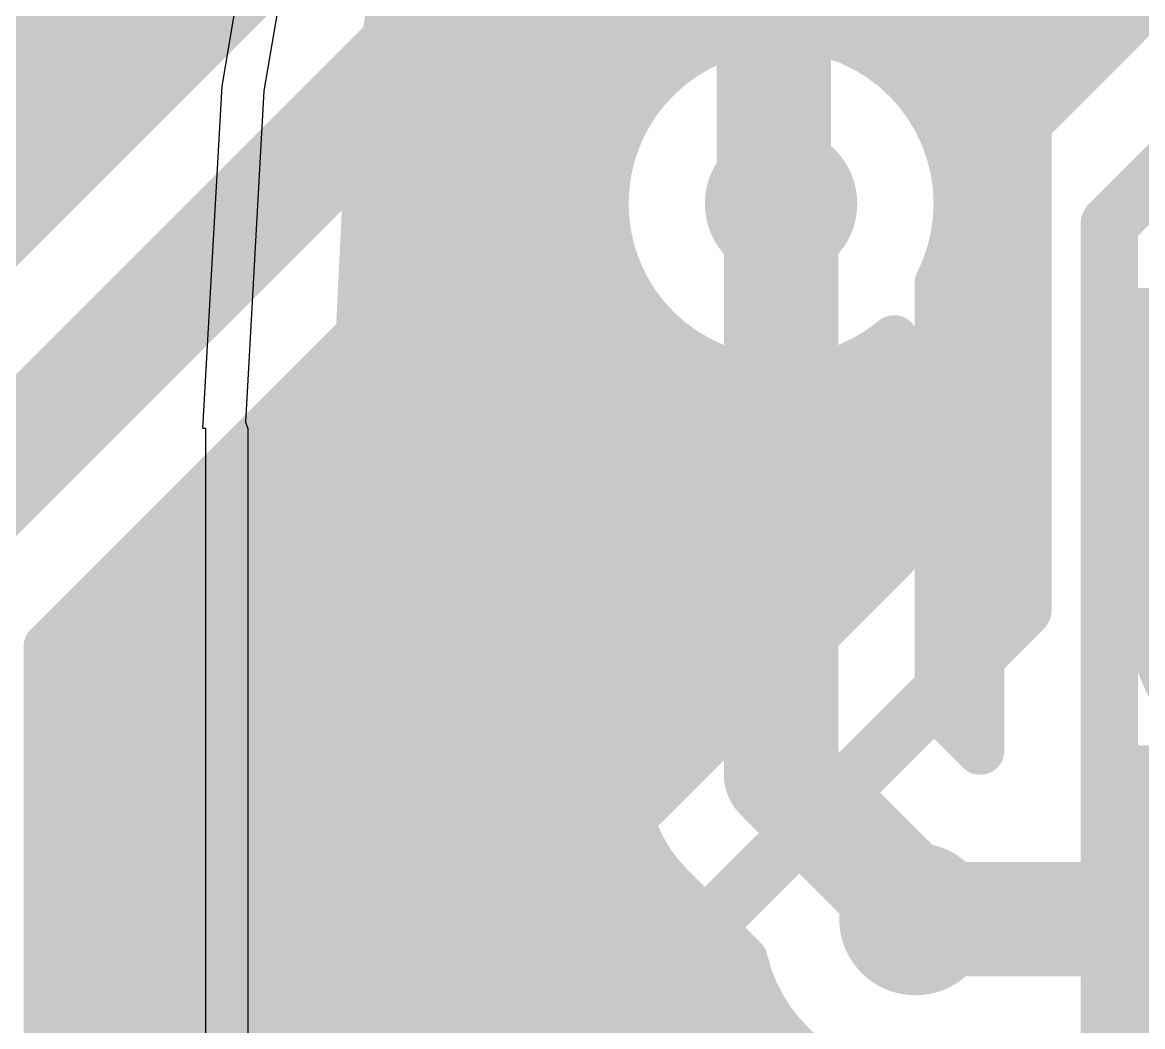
# Model space of a CAD drawing. Header units: inches. Extents: x 0 to 215, y 0 to 215.
# Drawn here: x 0.1147 to 0.2303, y 0.703 to 0.8067 of the extents above; entities that cross this region are included whole.
import ezdxf

# ---------------------------------------------------------------- set-up
doc = ezdxf.new("R2010")
doc.units = ezdxf.units.IN
doc.header["$MEASUREMENT"] = 0
for name, color, linetype in [('BottomLayer', 5, 'Continuous'), ('BottomOverlay', 54, 'Continuous'), ('BottomSolder', 6, 'Continuous'), ('TopLayer', 1, 'Continuous'), ('TopPaste', 8, 'Continuous'), ('TopSolder', 216, 'Continuous'), ('ViaHoleLayer', 16, 'Continuous')]:
    doc.layers.add(name, color=color, linetype=linetype)

# ---------------------------------------------------------------- blocks, each defined once
blk = doc.blocks.new('T___P_____1')
at = {"layer": 'TopLayer'}
h = blk.add_hatch(color=1, dxfattribs=at)
edge = h.paths.add_edge_path()
edge.add_arc((0, 0), 0.01969, 0, 360)
at = {"layer": 'TopPaste'}
h = blk.add_hatch(color=8, dxfattribs=at)
edge = h.paths.add_edge_path()
edge.add_arc((0, 0), 0.01969, 0, 360)
at = {"layer": 'TopSolder'}
h = blk.add_hatch(color=216, dxfattribs=at)
edge = h.paths.add_edge_path()
edge.add_arc((0, 0), 0.02369, 0, 360)
blk = doc.blocks.new('BF82192__10')
at = {"layer": 'BottomSolder'}
for points in [[(-0.1771, 0.05505), (-0.2166, 0.05505), (-0.2166, 0.08668), (-0.1771, 0.08668)], [(-0.1771, 0.00781), (-0.2166, 0.00781), (-0.2166, 0.03943), (-0.1771, 0.03943)]]:
    blk.add_hatch(color=6, dxfattribs=at).paths.add_polyline_path(points)
at = {"layer": 'BottomOverlay'}
for points in [[(-0.2949, 0.07112, 0.01, 0.01, -1), (0.29565, 0.07112, 0.01, 0.01, 0)], [(-0.2949, 0.07112, 0.01, 0.01, -1), (0.29565, 0.07112, 0.01, 0.01, 0)], [(-0.2949, -0.08636, 0.01, 0.01, 0), (-0.2949, 0.07112, 0.01, 0.01, 0)], [(-0.2949, -0.08636, 0.01, 0.01, 0), (-0.2949, 0.07112, 0.01, 0.01, 0)]]:
    blk.add_lwpolyline(points, format="xyseb", dxfattribs=at)
blk.add_lwpolyline([(-0.2974, 0.07112, 0.005, 0.005, 1), (-0.2924, 0.07112, 0.005, 0.005, 1)], format="xyseb", close=True, dxfattribs=at)
blk.add_lwpolyline([(-0.2974, 0.07112, 0.005, 0.005, 1), (-0.2924, 0.07112, 0.005, 0.005, 1)], format="xyseb", close=True, dxfattribs=at)
blk.add_lwpolyline([(-0.2974, 0.07112, 0.005, 0.005, 1), (-0.2924, 0.07112, 0.005, 0.005, 1)], format="xyseb", close=True, dxfattribs=at)
blk.add_lwpolyline([(-0.2974, 0.07112, 0.005, 0.005, 1), (-0.2924, 0.07112, 0.005, 0.005, 1)], format="xyseb", close=True, dxfattribs=at)
blk = doc.blocks.new('____73')
at = {"layer": 'BottomLayer'}
for p, q in [((-0.31372, 0.11409), (-0.30779, 0.14899)), ((-0.31571, 0.07874), (-0.31372, 0.11409)), ((-0.31539, 0.07874), (-0.31571, 0.07874)), ((-0.31539, -0.07874), (-0.31539, 0.07874))]:
    blk.add_line(p, q, dxfattribs=at)
at = {"layer": 'BottomSolder'}
for p, q in [((-0.30355, 0.14802), (-0.3094, 0.1136)), ((-0.30355, 0.14802), (-0.3094, 0.1136)), ((-0.3094, 0.1136), (-0.31132, 0.07939)), ((-0.3094, 0.1136), (-0.31132, 0.07939)), ((-0.31132, 0.07939), (-0.31105, 0.07874)), ((-0.31132, 0.07939), (-0.31105, 0.07874)), ((-0.31105, 0.07874), (-0.31105, -0.07874)), ((-0.31105, 0.07874), (-0.31105, -0.07874))]:
    blk.add_line(p, q, dxfattribs=at)

msp = doc.modelspace()

# ---------------------------------------------------------------- hatches: boundary and pattern name
at = {"layer": 'BottomLayer'}
h = msp.add_hatch(color=5, dxfattribs=at)
edge = h.paths.add_edge_path()
edge.add_arc((0.193, 0.788), 0.00787, 0, 360)
h = msp.add_hatch(color=5, dxfattribs=at)
edge = h.paths.add_edge_path()
edge.add_arc((0.20688, 0.71412), 0.00787, 0, 360)
at = {"layer": 'TopLayer'}
h = msp.add_hatch(color=1, dxfattribs=at)
edge = h.paths.add_edge_path()
edge.add_arc((0.193, 0.788), 0.00787, 0, 360)
h = msp.add_hatch(color=1, dxfattribs=at)
edge = h.paths.add_edge_path()
edge.add_arc((0.20688, 0.71412), 0.00787, 0, 360)
at = {"layer": 'ViaHoleLayer'}
h = msp.add_hatch(color=16, dxfattribs=at)
edge = h.paths.add_edge_path()
edge.add_arc((0.193, 0.788), 0.00394, 0, 360)
h = msp.add_hatch(color=16, dxfattribs=at)
edge = h.paths.add_edge_path()
edge.add_arc((0.20688, 0.71412), 0.00394, 0, 360)

# ---------------------------------------------------------------- linework, layer by layer
at = {"layer": 'BottomLayer'}
for points in [[(0.15779, 0.7976, 0.005, 0.005, 0), (0.1633, 0.83, 0.005, 0.005, 0)], [(0.21747, 0.79531, 0.005, 0.005, 0), (0.23381, 0.81166, 0.005, 0.005, 0)], [(0.15941, 0.80716, 0.005, 0.005, 0), (0.22931, 0.80716, 0.005, 0.005, 0)], [(0.17672, 0.77976, 0.005, 0.005, -1.266884), (0.21125, 0.788, 0.005, 0.005, 0)], [(0.15873, 0.80314, 0.005, 0.005, 0), (0.18281, 0.80314, 0.005, 0.005, 0)], [(0.20319, 0.80314, 0.005, 0.005, 0), (0.22529, 0.80314, 0.005, 0.005, 0)], [(0.22689, 0.78589, 0.00591, 0.00591, 0), (0.24324, 0.80224, 0.00591, 0.00591, 0)], [(0.15805, 0.79912, 0.005, 0.005, 0), (0.17853, 0.79912, 0.005, 0.005, 0)], [(0.20747, 0.79912, 0.005, 0.005, 0), (0.22128, 0.79912, 0.005, 0.005, 0)], [(0.15601, 0.76588, 0.005, 0.005, 0), (0.15779, 0.7976, 0.005, 0.005, 0)], [(0.15765, 0.79511, 0.005, 0.005, 0), (0.17619, 0.79511, 0.005, 0.005, 0)], [(0.20981, 0.79511, 0.005, 0.005, 0), (0.21727, 0.79511, 0.005, 0.005, 0)], [(0.21356, 0.78589, 0.005, 0.005, -0.198912), (0.21747, 0.79531, 0.005, 0.005, 0)], [(0.21356, 0.78589, 0.005, 0.005, -0.198912), (0.21747, 0.79531, 0.005, 0.005, 0)], [(0.15743, 0.79109, 0.005, 0.005, 0), (0.17502, 0.79109, 0.005, 0.005, 0)], [(0.193, 0.72907, 0.01181, 0.01181, 0), (0.193, 0.788, 0.01181, 0.01181, 0)], [(0.21098, 0.79109, 0.005, 0.005, 0), (0.21462, 0.79109, 0.005, 0.005, 0)], [(0.21125, 0.788, 0.005, 0.005, -0.117732), (0.20928, 0.77976, 0.005, 0.005, 0)], [(0.1572, 0.78708, 0.005, 0.005, 0), (0.17478, 0.78708, 0.005, 0.005, 0)], [(0.21356, 0.73152, 0.005, 0.005, 0), (0.21356, 0.78589, 0.005, 0.005, 0)], [(0.22689, 0.68438, 0.00591, 0.00591, 0), (0.22689, 0.78589, 0.00591, 0.00591, 0)], [(0.15697, 0.78306, 0.005, 0.005, 0), (0.17543, 0.78306, 0.005, 0.005, 0)], [(0.17672, 0.72907, 0.005, 0.005, 0), (0.17672, 0.77976, 0.005, 0.005, 0)], [(0.20928, 0.73581, 0.005, 0.005, 0), (0.20928, 0.77976, 0.005, 0.005, 0)], [(0.15675, 0.77905, 0.005, 0.005, 0), (0.17672, 0.77905, 0.005, 0.005, 0)], [(0.20928, 0.77905, 0.005, 0.005, 0), (0.21356, 0.77905, 0.005, 0.005, 0)], [(0.15652, 0.77503, 0.005, 0.005, 0), (0.17672, 0.77503, 0.005, 0.005, 0)], [(0.20928, 0.77503, 0.005, 0.005, 0), (0.21356, 0.77503, 0.005, 0.005, 0)], [(0.1563, 0.77101, 0.005, 0.005, 0), (0.17672, 0.77101, 0.005, 0.005, 0)], [(0.20928, 0.77101, 0.005, 0.005, 0), (0.21356, 0.77101, 0.005, 0.005, 0)], [(0.15607, 0.767, 0.005, 0.005, 0), (0.17672, 0.767, 0.005, 0.005, 0)], [(0.20928, 0.767, 0.005, 0.005, 0), (0.21356, 0.767, 0.005, 0.005, 0)], [(0.15623, 0.60731, 0.005, 0.005, 0), (0.15623, 0.76479, 0.005, 0.005, 0)], [(0.15623, 0.76298, 0.005, 0.005, 0), (0.17672, 0.76298, 0.005, 0.005, 0)], [(0.20928, 0.76298, 0.005, 0.005, 0), (0.21356, 0.76298, 0.005, 0.005, 0)], [(0.15623, 0.75897, 0.005, 0.005, 0), (0.17672, 0.75897, 0.005, 0.005, 0)], [(0.20928, 0.75897, 0.005, 0.005, 0), (0.21356, 0.75897, 0.005, 0.005, 0)], [(0.15623, 0.75495, 0.005, 0.005, 0), (0.17672, 0.75495, 0.005, 0.005, 0)], [(0.20928, 0.75495, 0.005, 0.005, 0), (0.21356, 0.75495, 0.005, 0.005, 0)], [(0.15623, 0.75094, 0.005, 0.005, 0), (0.17672, 0.75094, 0.005, 0.005, 0)], [(0.20928, 0.75094, 0.005, 0.005, 0), (0.21356, 0.75094, 0.005, 0.005, 0)], [(0.15623, 0.74692, 0.005, 0.005, 0), (0.17672, 0.74692, 0.005, 0.005, 0)], [(0.20928, 0.74692, 0.005, 0.005, 0), (0.21356, 0.74692, 0.005, 0.005, 0)], [(0.15623, 0.7429, 0.005, 0.005, 0), (0.17672, 0.7429, 0.005, 0.005, 0)], [(0.20928, 0.7429, 0.005, 0.005, 0), (0.21356, 0.7429, 0.005, 0.005, 0)], [(0.15623, 0.73889, 0.005, 0.005, 0), (0.17672, 0.73889, 0.005, 0.005, 0)], [(0.20928, 0.73889, 0.005, 0.005, 0), (0.21356, 0.73889, 0.005, 0.005, 0)], [(0.20928, 0.73581, 0.005, 0.005, 0), (0.21356, 0.73152, 0.005, 0.005, 0)], [(0.15623, 0.73487, 0.005, 0.005, 0), (0.17672, 0.73487, 0.005, 0.005, 0)], [(0.21021, 0.73487, 0.005, 0.005, 0), (0.21356, 0.73487, 0.005, 0.005, 0)], [(0.193, 0.72907, 0.01181, 0.01181, 0), (0.20688, 0.71519, 0.01181, 0.01181, 0)], [(0.15623, 0.73086, 0.005, 0.005, 0), (0.17672, 0.73086, 0.005, 0.005, 0)], [(0.18152, 0.71752, 0.005, 0.005, -0.199638), (0.17672, 0.72907, 0.005, 0.005, 0)], [(0.18149, 0.71755, 0.005, 0.005, -0.198912), (0.17672, 0.72907, 0.005, 0.005, 0)], [(0.15623, 0.72684, 0.005, 0.005, 0), (0.17687, 0.72684, 0.005, 0.005, 0)], [(0.15623, 0.72283, 0.005, 0.005, 0), (0.17796, 0.72283, 0.005, 0.005, 0)], [(0.15623, 0.71881, 0.005, 0.005, 0), (0.18036, 0.71881, 0.005, 0.005, 0)], [(0.20688, 0.71412, 0.01181, 0.01181, 0), (0.20688, 0.71519, 0.01181, 0.01181, 0)], [(0.18152, 0.71752, 0.005, 0.005, 0), (0.18912, 0.70992, 0.005, 0.005, 0)], [(0.15623, 0.71479, 0.005, 0.005, 0), (0.18425, 0.71479, 0.005, 0.005, 0)], [(0.15623, 0.71078, 0.005, 0.005, 0), (0.18826, 0.71078, 0.005, 0.005, 0)], [(0.21356, 0.69714, 0.005, 0.005, -0.456694), (0.18912, 0.70992, 0.005, 0.005, 0)], [(0.15623, 0.70676, 0.005, 0.005, 0), (0.19018, 0.70676, 0.005, 0.005, 0)], [(0.15623, 0.70275, 0.005, 0.005, 0), (0.19261, 0.70275, 0.005, 0.005, 0)]]:
    msp.add_lwpolyline(points, format="xyseb", dxfattribs=at)
for points in [[(0.15816, 0.80716, 0.0025, 0.0025, 1), (0.16066, 0.80716, 0.0025, 0.0025, 1)], [(0.22806, 0.80716, 0.0025, 0.0025, 1), (0.23056, 0.80716, 0.0025, 0.0025, 1)], [(0.15748, 0.80314, 0.0025, 0.0025, 1), (0.15998, 0.80314, 0.0025, 0.0025, 1)], [(0.18156, 0.80314, 0.0025, 0.0025, 1), (0.18406, 0.80314, 0.0025, 0.0025, 1)], [(0.20194, 0.80314, 0.0025, 0.0025, 1), (0.20444, 0.80314, 0.0025, 0.0025, 1)], [(0.22404, 0.80314, 0.0025, 0.0025, 1), (0.22654, 0.80314, 0.0025, 0.0025, 1)], [(0.1568, 0.79912, 0.0025, 0.0025, 1), (0.1593, 0.79912, 0.0025, 0.0025, 1)], [(0.17728, 0.79912, 0.0025, 0.0025, 1), (0.17978, 0.79912, 0.0025, 0.0025, 1)], [(0.20622, 0.79912, 0.0025, 0.0025, 1), (0.20872, 0.79912, 0.0025, 0.0025, 1)], [(0.22003, 0.79912, 0.0025, 0.0025, 1), (0.22253, 0.79912, 0.0025, 0.0025, 1)], [(0.15654, 0.7976, 0.0025, 0.0025, 1), (0.15904, 0.7976, 0.0025, 0.0025, 1)], [(0.15654, 0.7976, 0.0025, 0.0025, 1), (0.15904, 0.7976, 0.0025, 0.0025, 1)], [(0.1564, 0.79511, 0.0025, 0.0025, 1), (0.1589, 0.79511, 0.0025, 0.0025, 1)], [(0.17494, 0.79511, 0.0025, 0.0025, 1), (0.17744, 0.79511, 0.0025, 0.0025, 1)], [(0.20856, 0.79511, 0.0025, 0.0025, 1), (0.21106, 0.79511, 0.0025, 0.0025, 1)], [(0.21602, 0.79511, 0.0025, 0.0025, 1), (0.21852, 0.79511, 0.0025, 0.0025, 1)], [(0.21622, 0.79531, 0.0025, 0.0025, 1), (0.21872, 0.79531, 0.0025, 0.0025, 1)], [(0.21622, 0.79531, 0.0025, 0.0025, 1), (0.21872, 0.79531, 0.0025, 0.0025, 1)], [(0.21622, 0.79531, 0.0025, 0.0025, 1), (0.21872, 0.79531, 0.0025, 0.0025, 1)], [(0.15618, 0.79109, 0.0025, 0.0025, 1), (0.15868, 0.79109, 0.0025, 0.0025, 1)], [(0.17377, 0.79109, 0.0025, 0.0025, 1), (0.17627, 0.79109, 0.0025, 0.0025, 1)], [(0.19005, 0.788, 0.00591, 0.00591, 1), (0.19595, 0.788, 0.00591, 0.00591, 1)], [(0.20973, 0.79109, 0.0025, 0.0025, 1), (0.21223, 0.79109, 0.0025, 0.0025, 1)], [(0.21337, 0.79109, 0.0025, 0.0025, 1), (0.21587, 0.79109, 0.0025, 0.0025, 1)], [(0.21, 0.788, 0.0025, 0.0025, 1), (0.2125, 0.788, 0.0025, 0.0025, 1)], [(0.21, 0.788, 0.0025, 0.0025, 1), (0.2125, 0.788, 0.0025, 0.0025, 1)], [(0.15595, 0.78708, 0.0025, 0.0025, 1), (0.15845, 0.78708, 0.0025, 0.0025, 1)], [(0.17353, 0.78708, 0.0025, 0.0025, 1), (0.17603, 0.78708, 0.0025, 0.0025, 1)], [(0.21231, 0.78589, 0.0025, 0.0025, 1), (0.21481, 0.78589, 0.0025, 0.0025, 1)], [(0.21231, 0.78589, 0.0025, 0.0025, 1), (0.21481, 0.78589, 0.0025, 0.0025, 1)], [(0.21231, 0.78589, 0.0025, 0.0025, 1), (0.21481, 0.78589, 0.0025, 0.0025, 1)], [(0.22541, 0.78589, 0.00295, 0.00295, 1), (0.22837, 0.78589, 0.00295, 0.00295, 1)], [(0.22541, 0.78589, 0.00295, 0.00295, 1), (0.22837, 0.78589, 0.00295, 0.00295, 1)], [(0.15572, 0.78306, 0.0025, 0.0025, 1), (0.15822, 0.78306, 0.0025, 0.0025, 1)], [(0.17418, 0.78306, 0.0025, 0.0025, 1), (0.17668, 0.78306, 0.0025, 0.0025, 1)], [(0.17547, 0.77976, 0.0025, 0.0025, 1), (0.17797, 0.77976, 0.0025, 0.0025, 1)], [(0.17547, 0.77976, 0.0025, 0.0025, 1), (0.17797, 0.77976, 0.0025, 0.0025, 1)], [(0.20803, 0.77976, 0.0025, 0.0025, 1), (0.21053, 0.77976, 0.0025, 0.0025, 1)], [(0.20803, 0.77976, 0.0025, 0.0025, 1), (0.21053, 0.77976, 0.0025, 0.0025, 1)], [(0.1555, 0.77905, 0.0025, 0.0025, 1), (0.158, 0.77905, 0.0025, 0.0025, 1)], [(0.17547, 0.77905, 0.0025, 0.0025, 1), (0.17797, 0.77905, 0.0025, 0.0025, 1)], [(0.20803, 0.77905, 0.0025, 0.0025, 1), (0.21053, 0.77905, 0.0025, 0.0025, 1)], [(0.21231, 0.77905, 0.0025, 0.0025, 1), (0.21481, 0.77905, 0.0025, 0.0025, 1)], [(0.15527, 0.77503, 0.0025, 0.0025, 1), (0.15777, 0.77503, 0.0025, 0.0025, 1)], [(0.17547, 0.77503, 0.0025, 0.0025, 1), (0.17797, 0.77503, 0.0025, 0.0025, 1)], [(0.20803, 0.77503, 0.0025, 0.0025, 1), (0.21053, 0.77503, 0.0025, 0.0025, 1)], [(0.21231, 0.77503, 0.0025, 0.0025, 1), (0.21481, 0.77503, 0.0025, 0.0025, 1)], [(0.15505, 0.77101, 0.0025, 0.0025, 1), (0.15755, 0.77101, 0.0025, 0.0025, 1)], [(0.17547, 0.77101, 0.0025, 0.0025, 1), (0.17797, 0.77101, 0.0025, 0.0025, 1)], [(0.20803, 0.77101, 0.0025, 0.0025, 1), (0.21053, 0.77101, 0.0025, 0.0025, 1)], [(0.21231, 0.77101, 0.0025, 0.0025, 1), (0.21481, 0.77101, 0.0025, 0.0025, 1)], [(0.15482, 0.767, 0.0025, 0.0025, 1), (0.15732, 0.767, 0.0025, 0.0025, 1)], [(0.17547, 0.767, 0.0025, 0.0025, 1), (0.17797, 0.767, 0.0025, 0.0025, 1)], [(0.20803, 0.767, 0.0025, 0.0025, 1), (0.21053, 0.767, 0.0025, 0.0025, 1)], [(0.21231, 0.767, 0.0025, 0.0025, 1), (0.21481, 0.767, 0.0025, 0.0025, 1)], [(0.15476, 0.76588, 0.0025, 0.0025, 1), (0.15726, 0.76588, 0.0025, 0.0025, 1)], [(0.15498, 0.76479, 0.0025, 0.0025, 1), (0.15748, 0.76479, 0.0025, 0.0025, 1)], [(0.15498, 0.76298, 0.0025, 0.0025, 1), (0.15748, 0.76298, 0.0025, 0.0025, 1)], [(0.17547, 0.76298, 0.0025, 0.0025, 1), (0.17797, 0.76298, 0.0025, 0.0025, 1)], [(0.20803, 0.76298, 0.0025, 0.0025, 1), (0.21053, 0.76298, 0.0025, 0.0025, 1)], [(0.21231, 0.76298, 0.0025, 0.0025, 1), (0.21481, 0.76298, 0.0025, 0.0025, 1)], [(0.15498, 0.75897, 0.0025, 0.0025, 1), (0.15748, 0.75897, 0.0025, 0.0025, 1)], [(0.17547, 0.75897, 0.0025, 0.0025, 1), (0.17797, 0.75897, 0.0025, 0.0025, 1)], [(0.20803, 0.75897, 0.0025, 0.0025, 1), (0.21053, 0.75897, 0.0025, 0.0025, 1)], [(0.21231, 0.75897, 0.0025, 0.0025, 1), (0.21481, 0.75897, 0.0025, 0.0025, 1)], [(0.15498, 0.75495, 0.0025, 0.0025, 1), (0.15748, 0.75495, 0.0025, 0.0025, 1)], [(0.17547, 0.75495, 0.0025, 0.0025, 1), (0.17797, 0.75495, 0.0025, 0.0025, 1)], [(0.20803, 0.75495, 0.0025, 0.0025, 1), (0.21053, 0.75495, 0.0025, 0.0025, 1)], [(0.21231, 0.75495, 0.0025, 0.0025, 1), (0.21481, 0.75495, 0.0025, 0.0025, 1)], [(0.15498, 0.75094, 0.0025, 0.0025, 1), (0.15748, 0.75094, 0.0025, 0.0025, 1)], [(0.17547, 0.75094, 0.0025, 0.0025, 1), (0.17797, 0.75094, 0.0025, 0.0025, 1)], [(0.20803, 0.75094, 0.0025, 0.0025, 1), (0.21053, 0.75094, 0.0025, 0.0025, 1)], [(0.21231, 0.75094, 0.0025, 0.0025, 1), (0.21481, 0.75094, 0.0025, 0.0025, 1)], [(0.15498, 0.74692, 0.0025, 0.0025, 1), (0.15748, 0.74692, 0.0025, 0.0025, 1)], [(0.17547, 0.74692, 0.0025, 0.0025, 1), (0.17797, 0.74692, 0.0025, 0.0025, 1)], [(0.20803, 0.74692, 0.0025, 0.0025, 1), (0.21053, 0.74692, 0.0025, 0.0025, 1)], [(0.21231, 0.74692, 0.0025, 0.0025, 1), (0.21481, 0.74692, 0.0025, 0.0025, 1)], [(0.15498, 0.7429, 0.0025, 0.0025, 1), (0.15748, 0.7429, 0.0025, 0.0025, 1)], [(0.17547, 0.7429, 0.0025, 0.0025, 1), (0.17797, 0.7429, 0.0025, 0.0025, 1)], [(0.20803, 0.7429, 0.0025, 0.0025, 1), (0.21053, 0.7429, 0.0025, 0.0025, 1)], [(0.21231, 0.7429, 0.0025, 0.0025, 1), (0.21481, 0.7429, 0.0025, 0.0025, 1)], [(0.15498, 0.73889, 0.0025, 0.0025, 1), (0.15748, 0.73889, 0.0025, 0.0025, 1)], [(0.17547, 0.73889, 0.0025, 0.0025, 1), (0.17797, 0.73889, 0.0025, 0.0025, 1)], [(0.20803, 0.73889, 0.0025, 0.0025, 1), (0.21053, 0.73889, 0.0025, 0.0025, 1)], [(0.21231, 0.73889, 0.0025, 0.0025, 1), (0.21481, 0.73889, 0.0025, 0.0025, 1)], [(0.20803, 0.73581, 0.0025, 0.0025, 1), (0.21053, 0.73581, 0.0025, 0.0025, 1)], [(0.20803, 0.73581, 0.0025, 0.0025, 1), (0.21053, 0.73581, 0.0025, 0.0025, 1)], [(0.15498, 0.73487, 0.0025, 0.0025, 1), (0.15748, 0.73487, 0.0025, 0.0025, 1)], [(0.17547, 0.73487, 0.0025, 0.0025, 1), (0.17797, 0.73487, 0.0025, 0.0025, 1)], [(0.20896, 0.73487, 0.0025, 0.0025, 1), (0.21146, 0.73487, 0.0025, 0.0025, 1)], [(0.21231, 0.73487, 0.0025, 0.0025, 1), (0.21481, 0.73487, 0.0025, 0.0025, 1)], [(0.19005, 0.72907, 0.00591, 0.00591, 1), (0.19595, 0.72907, 0.00591, 0.00591, 1)], [(0.19005, 0.72907, 0.00591, 0.00591, 1), (0.19595, 0.72907, 0.00591, 0.00591, 1)], [(0.21231, 0.73152, 0.0025, 0.0025, 1), (0.21481, 0.73152, 0.0025, 0.0025, 1)], [(0.21231, 0.73152, 0.0025, 0.0025, 1), (0.21481, 0.73152, 0.0025, 0.0025, 1)], [(0.15498, 0.73086, 0.0025, 0.0025, 1), (0.15748, 0.73086, 0.0025, 0.0025, 1)], [(0.17547, 0.73086, 0.0025, 0.0025, 1), (0.17797, 0.73086, 0.0025, 0.0025, 1)], [(0.17547, 0.72907, 0.0025, 0.0025, 1), (0.17797, 0.72907, 0.0025, 0.0025, 1)], [(0.17547, 0.72907, 0.0025, 0.0025, 1), (0.17797, 0.72907, 0.0025, 0.0025, 1)], [(0.17547, 0.72907, 0.0025, 0.0025, 1), (0.17797, 0.72907, 0.0025, 0.0025, 1)], [(0.15498, 0.72684, 0.0025, 0.0025, 1), (0.15748, 0.72684, 0.0025, 0.0025, 1)], [(0.17562, 0.72684, 0.0025, 0.0025, 1), (0.17812, 0.72684, 0.0025, 0.0025, 1)], [(0.15498, 0.72283, 0.0025, 0.0025, 1), (0.15748, 0.72283, 0.0025, 0.0025, 1)], [(0.17671, 0.72283, 0.0025, 0.0025, 1), (0.17921, 0.72283, 0.0025, 0.0025, 1)], [(0.15498, 0.71881, 0.0025, 0.0025, 1), (0.15748, 0.71881, 0.0025, 0.0025, 1)], [(0.17911, 0.71881, 0.0025, 0.0025, 1), (0.18161, 0.71881, 0.0025, 0.0025, 1)], [(0.20393, 0.71519, 0.00591, 0.00591, 1), (0.20983, 0.71519, 0.00591, 0.00591, 1)], [(0.20393, 0.71519, 0.00591, 0.00591, 1), (0.20983, 0.71519, 0.00591, 0.00591, 1)], [(0.18024, 0.71755, 0.0025, 0.0025, 1), (0.18274, 0.71755, 0.0025, 0.0025, 1)], [(0.18027, 0.71752, 0.0025, 0.0025, 1), (0.18277, 0.71752, 0.0025, 0.0025, 1)], [(0.18027, 0.71752, 0.0025, 0.0025, 1), (0.18277, 0.71752, 0.0025, 0.0025, 1)], [(0.20393, 0.71412, 0.00591, 0.00591, 1), (0.20983, 0.71412, 0.00591, 0.00591, 1)], [(0.15498, 0.71479, 0.0025, 0.0025, 1), (0.15748, 0.71479, 0.0025, 0.0025, 1)], [(0.183, 0.71479, 0.0025, 0.0025, 1), (0.1855, 0.71479, 0.0025, 0.0025, 1)], [(0.15498, 0.71078, 0.0025, 0.0025, 1), (0.15748, 0.71078, 0.0025, 0.0025, 1)], [(0.18701, 0.71078, 0.0025, 0.0025, 1), (0.18951, 0.71078, 0.0025, 0.0025, 1)], [(0.18787, 0.70992, 0.0025, 0.0025, 1), (0.19037, 0.70992, 0.0025, 0.0025, 1)], [(0.18787, 0.70992, 0.0025, 0.0025, 1), (0.19037, 0.70992, 0.0025, 0.0025, 1)], [(0.15498, 0.70676, 0.0025, 0.0025, 1), (0.15748, 0.70676, 0.0025, 0.0025, 1)], [(0.18893, 0.70676, 0.0025, 0.0025, 1), (0.19143, 0.70676, 0.0025, 0.0025, 1)], [(0.15498, 0.70275, 0.0025, 0.0025, 1), (0.15748, 0.70275, 0.0025, 0.0025, 1)], [(0.19136, 0.70275, 0.0025, 0.0025, 1), (0.19386, 0.70275, 0.0025, 0.0025, 1)]]:
    msp.add_lwpolyline(points, format="xyseb", close=True, dxfattribs=at)
at = {"layer": 'TopLayer'}
for points in [[(0.218, 0.74612, 0.00591, 0.00591, 0), (0.218, 0.916, 0.00591, 0.00591, 0)], [(0.08952, 0.76054, 0.005, 0.005, 0), (0.17446, 0.84548, 0.005, 0.005, 0)], [(0.101, 0.749, 0.01181, 0.01181, 0), (0.186, 0.834, 0.01181, 0.01181, 0)], [(0.19225, 0.78875, 0.01181, 0.01181, 0), (0.19225, 0.81344, 0.01181, 0.01181, 0)], [(0.01162, 0.80716, 0.005, 0.005, 0), (0.13613, 0.80716, 0.005, 0.005, 0)], [(0.01162, 0.80314, 0.005, 0.005, 0), (0.13212, 0.80314, 0.005, 0.005, 0)], [(0.11728, 0.74226, 0.005, 0.005, 0), (0.17597, 0.80094, 0.005, 0.005, 0)], [(0.17597, 0.79455, 0.005, 0.005, 0), (0.17597, 0.80094, 0.005, 0.005, 0)], [(0.01162, 0.79912, 0.005, 0.005, 0), (0.1281, 0.79912, 0.005, 0.005, 0)], [(0.01162, 0.79511, 0.005, 0.005, 0), (0.12409, 0.79511, 0.005, 0.005, 0)], [(0.17013, 0.79511, 0.005, 0.005, 0), (0.17597, 0.79511, 0.005, 0.005, 0)], [(0.20467, 0.77397, 0.005, 0.005, -0.772876), (0.17597, 0.79455, 0.005, 0.005, 0)], [(0.01162, 0.79109, 0.005, 0.005, 0), (0.12007, 0.79109, 0.005, 0.005, 0)], [(0.16612, 0.79109, 0.005, 0.005, 0), (0.17502, 0.79109, 0.005, 0.005, 0)], [(0.19225, 0.78875, 0.01181, 0.01181, 0), (0.193, 0.788, 0.01181, 0.01181, 0)], [(0.01162, 0.78708, 0.005, 0.005, 0), (0.11605, 0.78708, 0.005, 0.005, 0)], [(0.1621, 0.78708, 0.005, 0.005, 0), (0.17478, 0.78708, 0.005, 0.005, 0)], [(0.15808, 0.78306, 0.005, 0.005, 0), (0.17543, 0.78306, 0.005, 0.005, 0)], [(0.15407, 0.77905, 0.005, 0.005, 0), (0.1771, 0.77905, 0.005, 0.005, 0)], [(0.15005, 0.77503, 0.005, 0.005, 0), (0.18016, 0.77503, 0.005, 0.005, 0)], [(0.20467, 0.75164, 0.005, 0.005, 0), (0.20467, 0.77397, 0.005, 0.005, 0)], [(0.14604, 0.77101, 0.005, 0.005, 0), (0.18633, 0.77101, 0.005, 0.005, 0)], [(0.19967, 0.77101, 0.005, 0.005, 0), (0.20467, 0.77101, 0.005, 0.005, 0)], [(0.14202, 0.767, 0.005, 0.005, 0), (0.20467, 0.767, 0.005, 0.005, 0)], [(0.13801, 0.76298, 0.005, 0.005, 0), (0.20467, 0.76298, 0.005, 0.005, 0)], [(0.13399, 0.75897, 0.005, 0.005, 0), (0.20467, 0.75897, 0.005, 0.005, 0)], [(0.12997, 0.75495, 0.005, 0.005, 0), (0.20467, 0.75495, 0.005, 0.005, 0)], [(0.12596, 0.75094, 0.005, 0.005, 0), (0.20397, 0.75094, 0.005, 0.005, 0)], [(0.15858, 0.70554, 0.005, 0.005, 0), (0.20467, 0.75164, 0.005, 0.005, 0)], [(0.12194, 0.74692, 0.005, 0.005, 0), (0.19995, 0.74692, 0.005, 0.005, 0)], [(0.168, 0.69612, 0.00591, 0.00591, 0), (0.218, 0.74612, 0.00591, 0.00591, 0)], [(0.11793, 0.7429, 0.005, 0.005, 0), (0.19594, 0.7429, 0.005, 0.005, 0)], [(0.11728, 0.66083, 0.005, 0.005, 0), (0.11728, 0.74226, 0.005, 0.005, 0)], [(0.11728, 0.73889, 0.005, 0.005, 0), (0.19192, 0.73889, 0.005, 0.005, 0)], [(0.11728, 0.73487, 0.005, 0.005, 0), (0.18791, 0.73487, 0.005, 0.005, 0)], [(0.11728, 0.73086, 0.005, 0.005, 0), (0.18389, 0.73086, 0.005, 0.005, 0)], [(0.11728, 0.72684, 0.005, 0.005, 0), (0.17987, 0.72684, 0.005, 0.005, 0)], [(0.11728, 0.72283, 0.005, 0.005, 0), (0.17586, 0.72283, 0.005, 0.005, 0)], [(0.11728, 0.71881, 0.005, 0.005, 0), (0.17184, 0.71881, 0.005, 0.005, 0)], [(0.20688, 0.71412, 0.01181, 0.01181, 0), (0.28823, 0.71412, 0.01181, 0.01181, 0)], [(0.11728, 0.71479, 0.005, 0.005, 0), (0.16783, 0.71479, 0.005, 0.005, 0)], [(0.11728, 0.71078, 0.005, 0.005, 0), (0.16381, 0.71078, 0.005, 0.005, 0)], [(0.11728, 0.70676, 0.005, 0.005, 0), (0.1598, 0.70676, 0.005, 0.005, 0)], [(0.15353, 0.7005, 0.005, 0.005, 0), (0.15858, 0.70554, 0.005, 0.005, 0)], [(0.11728, 0.70275, 0.005, 0.005, 0), (0.15578, 0.70275, 0.005, 0.005, 0)]]:
    msp.add_lwpolyline(points, format="xyseb", dxfattribs=at)
for points in [[(0.13488, 0.80716, 0.0025, 0.0025, 1), (0.13738, 0.80716, 0.0025, 0.0025, 1)], [(0.13087, 0.80314, 0.0025, 0.0025, 1), (0.13337, 0.80314, 0.0025, 0.0025, 1)], [(0.17472, 0.80094, 0.0025, 0.0025, 1), (0.17722, 0.80094, 0.0025, 0.0025, 1)], [(0.17472, 0.80094, 0.0025, 0.0025, 1), (0.17722, 0.80094, 0.0025, 0.0025, 1)], [(0.12685, 0.79912, 0.0025, 0.0025, 1), (0.12935, 0.79912, 0.0025, 0.0025, 1)], [(0.12284, 0.79511, 0.0025, 0.0025, 1), (0.12534, 0.79511, 0.0025, 0.0025, 1)], [(0.16888, 0.79511, 0.0025, 0.0025, 1), (0.17138, 0.79511, 0.0025, 0.0025, 1)], [(0.17472, 0.79511, 0.0025, 0.0025, 1), (0.17722, 0.79511, 0.0025, 0.0025, 1)], [(0.17472, 0.79455, 0.0025, 0.0025, 1), (0.17722, 0.79455, 0.0025, 0.0025, 1)], [(0.17472, 0.79455, 0.0025, 0.0025, 1), (0.17722, 0.79455, 0.0025, 0.0025, 1)], [(0.11882, 0.79109, 0.0025, 0.0025, 1), (0.12132, 0.79109, 0.0025, 0.0025, 1)], [(0.16487, 0.79109, 0.0025, 0.0025, 1), (0.16737, 0.79109, 0.0025, 0.0025, 1)], [(0.17377, 0.79109, 0.0025, 0.0025, 1), (0.17627, 0.79109, 0.0025, 0.0025, 1)], [(0.18929, 0.78875, 0.00591, 0.00591, 1), (0.1952, 0.78875, 0.00591, 0.00591, 1)], [(0.18929, 0.78875, 0.00591, 0.00591, 1), (0.1952, 0.78875, 0.00591, 0.00591, 1)], [(0.19005, 0.788, 0.00591, 0.00591, 1), (0.19595, 0.788, 0.00591, 0.00591, 1)], [(0.1148, 0.78708, 0.0025, 0.0025, 1), (0.1173, 0.78708, 0.0025, 0.0025, 1)], [(0.16085, 0.78708, 0.0025, 0.0025, 1), (0.16335, 0.78708, 0.0025, 0.0025, 1)], [(0.17353, 0.78708, 0.0025, 0.0025, 1), (0.17603, 0.78708, 0.0025, 0.0025, 1)], [(0.15683, 0.78306, 0.0025, 0.0025, 1), (0.15933, 0.78306, 0.0025, 0.0025, 1)], [(0.17418, 0.78306, 0.0025, 0.0025, 1), (0.17668, 0.78306, 0.0025, 0.0025, 1)], [(0.15282, 0.77905, 0.0025, 0.0025, 1), (0.15532, 0.77905, 0.0025, 0.0025, 1)], [(0.17585, 0.77905, 0.0025, 0.0025, 1), (0.17835, 0.77905, 0.0025, 0.0025, 1)], [(0.1488, 0.77503, 0.0025, 0.0025, 1), (0.1513, 0.77503, 0.0025, 0.0025, 1)], [(0.17891, 0.77503, 0.0025, 0.0025, 1), (0.18141, 0.77503, 0.0025, 0.0025, 1)], [(0.20342, 0.77397, 0.0025, 0.0025, 1), (0.20592, 0.77397, 0.0025, 0.0025, 1)], [(0.20342, 0.77397, 0.0025, 0.0025, 1), (0.20592, 0.77397, 0.0025, 0.0025, 1)], [(0.14479, 0.77101, 0.0025, 0.0025, 1), (0.14729, 0.77101, 0.0025, 0.0025, 1)], [(0.18508, 0.77101, 0.0025, 0.0025, 1), (0.18758, 0.77101, 0.0025, 0.0025, 1)], [(0.19842, 0.77101, 0.0025, 0.0025, 1), (0.20092, 0.77101, 0.0025, 0.0025, 1)], [(0.20342, 0.77101, 0.0025, 0.0025, 1), (0.20592, 0.77101, 0.0025, 0.0025, 1)], [(0.14077, 0.767, 0.0025, 0.0025, 1), (0.14327, 0.767, 0.0025, 0.0025, 1)], [(0.20342, 0.767, 0.0025, 0.0025, 1), (0.20592, 0.767, 0.0025, 0.0025, 1)], [(0.13676, 0.76298, 0.0025, 0.0025, 1), (0.13926, 0.76298, 0.0025, 0.0025, 1)], [(0.20342, 0.76298, 0.0025, 0.0025, 1), (0.20592, 0.76298, 0.0025, 0.0025, 1)], [(0.13274, 0.75897, 0.0025, 0.0025, 1), (0.13524, 0.75897, 0.0025, 0.0025, 1)], [(0.20342, 0.75897, 0.0025, 0.0025, 1), (0.20592, 0.75897, 0.0025, 0.0025, 1)], [(0.12872, 0.75495, 0.0025, 0.0025, 1), (0.13122, 0.75495, 0.0025, 0.0025, 1)], [(0.20342, 0.75495, 0.0025, 0.0025, 1), (0.20592, 0.75495, 0.0025, 0.0025, 1)], [(0.12471, 0.75094, 0.0025, 0.0025, 1), (0.12721, 0.75094, 0.0025, 0.0025, 1)], [(0.20272, 0.75094, 0.0025, 0.0025, 1), (0.20522, 0.75094, 0.0025, 0.0025, 1)], [(0.20342, 0.75164, 0.0025, 0.0025, 1), (0.20592, 0.75164, 0.0025, 0.0025, 1)], [(0.20342, 0.75164, 0.0025, 0.0025, 1), (0.20592, 0.75164, 0.0025, 0.0025, 1)], [(0.12069, 0.74692, 0.0025, 0.0025, 1), (0.12319, 0.74692, 0.0025, 0.0025, 1)], [(0.1987, 0.74692, 0.0025, 0.0025, 1), (0.2012, 0.74692, 0.0025, 0.0025, 1)], [(0.21652, 0.74612, 0.00295, 0.00295, 1), (0.21948, 0.74612, 0.00295, 0.00295, 1)], [(0.21652, 0.74612, 0.00295, 0.00295, 1), (0.21948, 0.74612, 0.00295, 0.00295, 1)], [(0.11668, 0.7429, 0.0025, 0.0025, 1), (0.11918, 0.7429, 0.0025, 0.0025, 1)], [(0.19469, 0.7429, 0.0025, 0.0025, 1), (0.19719, 0.7429, 0.0025, 0.0025, 1)], [(0.11603, 0.74226, 0.0025, 0.0025, 1), (0.11853, 0.74226, 0.0025, 0.0025, 1)], [(0.11603, 0.74226, 0.0025, 0.0025, 1), (0.11853, 0.74226, 0.0025, 0.0025, 1)], [(0.11603, 0.73889, 0.0025, 0.0025, 1), (0.11853, 0.73889, 0.0025, 0.0025, 1)], [(0.19067, 0.73889, 0.0025, 0.0025, 1), (0.19317, 0.73889, 0.0025, 0.0025, 1)], [(0.11603, 0.73487, 0.0025, 0.0025, 1), (0.11853, 0.73487, 0.0025, 0.0025, 1)], [(0.18666, 0.73487, 0.0025, 0.0025, 1), (0.18916, 0.73487, 0.0025, 0.0025, 1)], [(0.11603, 0.73086, 0.0025, 0.0025, 1), (0.11853, 0.73086, 0.0025, 0.0025, 1)], [(0.18264, 0.73086, 0.0025, 0.0025, 1), (0.18514, 0.73086, 0.0025, 0.0025, 1)], [(0.11603, 0.72684, 0.0025, 0.0025, 1), (0.11853, 0.72684, 0.0025, 0.0025, 1)], [(0.17862, 0.72684, 0.0025, 0.0025, 1), (0.18112, 0.72684, 0.0025, 0.0025, 1)], [(0.11603, 0.72283, 0.0025, 0.0025, 1), (0.11853, 0.72283, 0.0025, 0.0025, 1)], [(0.17461, 0.72283, 0.0025, 0.0025, 1), (0.17711, 0.72283, 0.0025, 0.0025, 1)], [(0.11603, 0.71881, 0.0025, 0.0025, 1), (0.11853, 0.71881, 0.0025, 0.0025, 1)], [(0.17059, 0.71881, 0.0025, 0.0025, 1), (0.17309, 0.71881, 0.0025, 0.0025, 1)], [(0.20393, 0.71412, 0.00591, 0.00591, 1), (0.20983, 0.71412, 0.00591, 0.00591, 1)], [(0.11603, 0.71479, 0.0025, 0.0025, 1), (0.11853, 0.71479, 0.0025, 0.0025, 1)], [(0.16658, 0.71479, 0.0025, 0.0025, 1), (0.16908, 0.71479, 0.0025, 0.0025, 1)], [(0.11603, 0.71078, 0.0025, 0.0025, 1), (0.11853, 0.71078, 0.0025, 0.0025, 1)], [(0.16256, 0.71078, 0.0025, 0.0025, 1), (0.16506, 0.71078, 0.0025, 0.0025, 1)], [(0.11603, 0.70676, 0.0025, 0.0025, 1), (0.11853, 0.70676, 0.0025, 0.0025, 1)], [(0.15855, 0.70676, 0.0025, 0.0025, 1), (0.16105, 0.70676, 0.0025, 0.0025, 1)], [(0.15733, 0.70554, 0.0025, 0.0025, 1), (0.15983, 0.70554, 0.0025, 0.0025, 1)], [(0.15733, 0.70554, 0.0025, 0.0025, 1), (0.15983, 0.70554, 0.0025, 0.0025, 1)], [(0.11603, 0.70275, 0.0025, 0.0025, 1), (0.11853, 0.70275, 0.0025, 0.0025, 1)], [(0.15453, 0.70275, 0.0025, 0.0025, 1), (0.15703, 0.70275, 0.0025, 0.0025, 1)]]:
    msp.add_lwpolyline(points, format="xyseb", close=True, dxfattribs=at)

# ---------------------------------------------------------------- block references
for name, p in [('____73', (0.449, 0.68605)), ('BF82192__10', (0.44638, 0.69262))]:
    msp.add_blockref(name, p)
at = {"rotation": 90}
msp.add_blockref('T___P_____1', (0.252, 0.748), dxfattribs=at)

doc.saveas('drawing.dxf')
